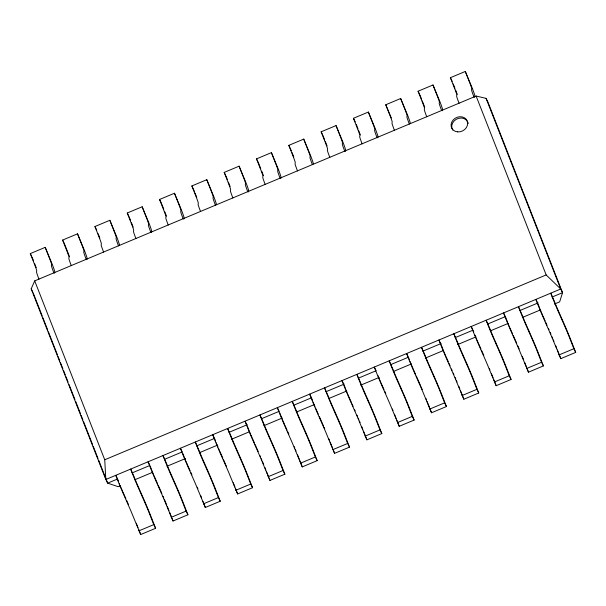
<?xml version="1.0" encoding="UTF-8"?>
<svg xmlns="http://www.w3.org/2000/svg" width="606" height="606" viewBox="0 0 606 606"><rect width="100%" height="100%" fill="white"/><g stroke="black" fill="none" stroke-linecap="round" stroke-linejoin="round"><path stroke-width="0.91" d="M54.578 273.086L54.798 272.086A23.384 0.932 67.3 0 0 52.139 264.027L45.215 247.354L30.3 253.603L35.284 266.352A15.286 0.606 67.3 0 1 36.746 270.784L36.519 272.033A18.165 0.727 67.3 0 0 38.981 279.184M151.515 232.492L151.742 231.492A23.384 0.932 67.3 0 0 149.084 223.432L142.16 206.767L127.245 213.009L132.229 225.758A15.286 0.606 67.3 0 1 133.691 230.189L133.464 231.447A18.165 0.727 67.3 0 0 135.926 238.59M248.46 191.897L248.68 190.898A23.384 0.932 67.3 0 0 246.028 182.838L239.105 166.173L224.19 172.415L229.174 185.163A15.286 0.606 67.3 0 1 230.628 189.595L230.409 190.852A18.165 0.727 67.3 0 0 232.871 197.995M345.405 151.303L345.625 150.311A23.384 0.932 67.3 0 0 342.973 142.243L336.05 125.578L321.135 131.82L326.119 144.569A15.286 0.606 67.3 0 1 327.573 149L327.354 150.258A18.165 0.727 67.3 0 0 329.815 157.401M442.35 110.709L442.569 109.716A23.384 0.932 67.3 0 0 439.918 101.649L432.987 84.984L418.079 91.226L423.064 103.974A15.286 0.606 67.3 0 1 424.518 108.406L424.298 109.663A18.165 0.727 67.3 0 0 426.76 116.814M119.973 485.967L118.223 486.701L107.663 483.149L105.823 479.475L31.186 288.85L34.701 280.881L476.127 96.043L486.08 98.377L487.921 102.043L562.55 292.668L559.649 301.864L554.414 304.053M71.296 265.655A18.165 0.727 67.3 0 1 68.834 258.504L69.061 257.247A15.286 0.606 67.3 0 0 67.599 252.816L62.615 240.074L77.53 233.825L84.454 250.498A23.384 0.932 67.3 0 1 87.112 258.557L86.885 259.557A10.067 0.401 67.3 0 0 86.893 259.641M103.611 252.119A18.165 0.727 67.3 0 1 101.149 244.975L101.376 243.718A15.286 0.606 67.3 0 0 99.914 239.287L94.93 226.538L109.845 220.296L116.769 236.961A23.384 0.932 67.3 0 1 119.427 245.029M168.241 225.061A18.165 0.727 67.3 0 1 165.779 217.91L166.006 216.653A15.286 0.606 67.3 0 0 164.544 212.229L159.56 199.48L174.475 193.231L181.399 209.903A23.384 0.932 67.3 0 1 184.057 217.963L183.83 218.963A10.067 0.401 67.3 0 0 183.83 219.046M200.556 211.532A18.165 0.727 67.3 0 1 198.094 204.381L198.321 203.124A15.286 0.606 67.3 0 0 196.859 198.692L191.875 185.944L206.79 179.702L213.713 196.374A23.384 0.932 67.3 0 1 216.372 204.434M265.186 184.466A18.165 0.727 67.3 0 1 262.724 177.316L262.943 176.066A15.286 0.606 67.3 0 0 261.489 171.634L256.505 158.886L271.42 152.636L278.343 169.309A23.384 0.932 67.3 0 1 280.995 177.369L280.775 178.369A10.067 0.401 67.3 0 0 280.775 178.452M297.501 170.937A18.165 0.727 67.3 0 1 295.039 163.787L295.258 162.529A15.286 0.606 67.3 0 0 293.804 158.098L288.82 145.357L303.735 139.107L310.658 155.78A23.384 0.932 67.3 0 1 313.31 163.84M362.13 143.872A18.165 0.727 67.3 0 1 359.669 136.729L359.888 135.471A15.286 0.606 67.3 0 0 358.434 131.04L353.45 118.291L368.365 112.049L375.288 128.714A23.384 0.932 67.3 0 1 377.939 136.774L377.72 137.774A10.067 0.401 67.3 0 0 377.72 137.857M394.445 130.343A18.165 0.727 67.3 0 1 391.984 123.192L392.203 121.935A15.286 0.606 67.3 0 0 390.749 117.511L385.764 104.762L400.672 98.513L407.603 115.185A23.384 0.932 67.3 0 1 410.254 123.245M459.075 103.278A18.165 0.727 67.3 0 1 456.613 96.134L456.833 94.877A15.286 0.606 67.3 0 0 455.379 90.445L450.387 77.697L465.302 71.455L472.233 88.12A23.384 0.932 67.3 0 1 474.884 96.18L474.665 97.18A10.067 0.401 67.3 0 0 474.665 97.271M486.08 98.377L560.717 289.001L105.823 479.475L104.74 459.772L546.165 274.935L560.717 289.001L562.55 292.668L552.074 297.061M117.269 479.126L107.663 483.149L98.702 460.272M132.108 472.907L149.568 465.597M164.415 459.386L181.876 452.068M196.715 445.857L214.183 438.547M229.023 432.328L247.362 424.654M261.33 418.799L278.79 411.489M293.637 405.278L311.098 397.96M325.937 391.749L344.276 384.068M358.244 378.22L375.705 370.91M390.552 364.691L408.012 357.381M422.852 351.169L441.191 343.488M455.159 337.64L472.619 330.331M487.466 324.112L504.927 316.802M519.766 310.583L538.105 302.909M134.805 479.763L152.25 472.453M167.082 466.241L185.398 458.575M199.359 452.727L217.675 445.054M231.636 439.214L249.081 431.904M263.913 425.692L282.237 418.026M297.061 411.815L314.514 404.505M328.467 398.665L346.791 390.991M360.744 385.151L379.068 377.477M393.9 371.266L411.345 363.964M425.306 358.116L443.622 350.442M457.583 344.602L475.899 336.928M490.731 330.717L508.176 323.415M523.008 317.203L540.461 309.901M138.857 530.879L153.772 524.629L155.613 528.303L140.698 534.545L133.82 518.032A15.286 0.606 67.3 0 0 129.835 508.548L123.51 494.216A18.165 0.727 67.3 0 1 117.943 480.861L115.769 475.316L117.238 478.248M171.172 517.342L186.087 511.1L187.921 514.774L173.013 521.016L166.135 504.503A15.286 0.606 67.3 0 0 162.15 495.019L155.825 480.687A18.165 0.727 67.3 0 1 150.258 467.332L148.084 461.78L149.917 465.453M203.487 503.813L218.402 497.571L220.236 501.238L205.328 507.487L198.45 490.974A15.286 0.606 67.3 0 0 194.465 481.49L188.14 467.15A18.165 0.727 67.3 0 1 182.573 453.803L180.391 448.251L182.232 451.924M235.802 490.284L250.717 484.035L252.55 487.709L237.635 493.951L230.765 477.437A15.286 0.606 67.3 0 0 226.78 467.953L220.455 453.621A18.165 0.727 67.3 0 1 214.888 440.274L212.706 434.722L214.183 437.653M268.117 476.748L283.032 470.506L284.865 474.18L269.95 480.422L263.08 463.908A15.286 0.606 67.3 0 0 259.095 454.424L252.77 440.092A18.165 0.727 67.3 0 1 247.203 426.738L245.021 421.185L246.498 424.124M300.432 463.219L315.347 456.977L317.18 460.643L302.265 466.893L295.395 450.379A15.286 0.606 67.3 0 0 291.41 440.895L285.078 426.563A18.165 0.727 67.3 0 1 279.517 413.209L277.336 407.656L279.177 411.33M332.747 449.69L347.662 443.44L349.495 447.114L334.58 453.364L327.71 436.85A15.286 0.606 67.3 0 0 323.725 427.366L317.392 413.027A18.165 0.727 67.3 0 1 311.832 399.68L309.651 394.127L311.128 397.066M365.062 436.161L379.97 429.912L381.81 433.585L366.895 439.827L360.025 423.314A15.286 0.606 67.3 0 0 356.04 413.83L349.707 399.498A18.165 0.727 67.3 0 1 344.147 386.143L341.966 380.591L343.435 383.53M397.377 422.624L412.285 416.383L414.125 420.056L399.21 426.298L392.34 409.785A15.286 0.606 67.3 0 0 388.355 400.301L382.022 385.969A18.165 0.727 67.3 0 1 376.462 372.614L374.281 367.062L376.121 370.736M429.692 409.095L444.599 402.854L446.44 406.52L431.525 412.769L424.654 396.256A15.286 0.606 67.3 0 0 420.662 386.772L414.337 372.432A18.165 0.727 67.3 0 1 408.77 359.085L406.596 353.533L408.065 356.472M461.999 395.567L476.914 389.317L478.755 392.991L463.84 399.233L456.969 382.719A15.286 0.606 67.3 0 0 452.977 373.235L446.652 358.904A18.165 0.727 67.3 0 1 441.085 345.549L438.911 340.004L440.38 342.935M494.314 382.03L509.229 375.788L511.07 379.462L496.155 385.704L489.284 369.19A15.286 0.606 67.3 0 0 485.292 359.706L478.967 345.375A18.165 0.727 67.3 0 1 473.4 332.02L471.226 326.467L473.74 331.876M526.629 368.501L541.544 362.259L543.385 365.926L528.47 372.175L521.599 355.661A15.286 0.606 67.3 0 0 517.607 346.177L511.282 331.838A18.165 0.727 67.3 0 1 505.715 318.491L503.541 312.938L505.01 315.877M558.944 354.972L573.859 348.723L575.7 352.397L560.785 358.646L553.914 342.125A15.286 0.606 67.3 0 0 549.922 332.649L543.597 318.309A18.165 0.727 67.3 0 1 538.03 304.962L535.855 299.409L537.696 303.076M450.387 77.697L452.227 81.371M418.079 91.226L419.549 94.165M385.764 104.762L391.332 117.965M353.45 118.291L355.283 121.965M321.135 131.82L322.604 134.759M288.82 145.357L291.334 150.758M256.505 158.886L258.338 162.559M224.19 172.415L225.659 175.354M191.875 185.944L194.39 191.352M159.56 199.48L161.401 203.146M127.245 213.009L128.714 215.948M94.93 226.538L96.771 230.212M62.615 240.074L64.456 243.741M30.3 253.603L31.77 256.543M31.186 288.85L33.027 292.524M543.044 316.18L545.203 321.066M545.923 322.695L546.998 325.134M510.729 329.717L512.532 333.785M513.252 335.413L516.123 341.92A23.384 0.932 67.3 0 1 516.713 343.261M478.778 344.056L480.937 348.942M481.656 350.571L483.808 355.449M446.107 356.775L448.258 361.661M448.978 363.289L450.053 365.729M413.792 370.304L415.587 374.379M416.307 376L419.178 382.515A23.384 0.932 67.3 0 1 420.375 385.242M381.833 384.651L383.992 389.537M384.712 391.165L385.787 393.605M349.162 397.369L351.313 402.255M352.033 403.876L353.116 406.323M316.847 410.898L318.279 414.156M319.362 416.595L322.233 423.109A23.384 0.932 67.3 0 1 323.43 425.836M284.888 425.245L287.047 430.131M287.767 431.752L288.842 434.199M252.217 437.964L254.368 442.842M255.088 444.471L257.247 449.357M219.902 451.493L222.773 458.007M223.493 459.636L225.296 463.704M187.943 465.84L190.102 470.718M190.822 472.347L191.897 474.793M155.628 479.369L157.431 483.437M158.143 485.065L160.302 489.951M122.957 492.087L125.836 498.602M126.548 500.223L128.351 504.298M476.127 96.043L546.165 274.935M575.7 352.397L570.61 339.398A23.384 0.932 67.3 0 0 563.353 322.142L557.959 309.939A10.067 0.401 67.3 0 1 554.308 301.167L550.771 293.16L552.945 298.713A18.165 0.727 67.3 0 0 558.512 312.067L564.837 326.399A15.286 0.606 67.3 0 1 568.829 335.883L573.859 348.723M465.302 71.455L470.294 84.196A15.286 0.606 67.3 0 1 471.748 88.627L471.529 89.885A18.165 0.727 67.3 0 0 473.983 97.036M453.25 83.969L454.939 88.302M455.621 90.036L457.318 94.369M555.694 345.647L556.717 348.245M557.391 349.98L560.785 358.646M538.037 303.947L539.393 307.409A10.067 0.401 67.3 0 0 539.658 308.09M543.385 365.926L538.295 352.934A23.384 0.932 67.3 0 0 531.038 335.679L525.644 323.468A10.067 0.401 67.3 0 1 521.993 314.696L518.456 306.697L520.63 312.241A18.165 0.727 67.3 0 0 526.197 325.596L532.522 339.928A15.286 0.606 67.3 0 1 536.515 349.412L541.544 362.259M432.987 84.984L437.979 97.733A15.286 0.606 67.3 0 1 439.433 102.164L439.214 103.414A18.165 0.727 67.3 0 0 441.668 110.565M419.913 94.9L421.609 99.232M422.291 100.967L424.662 107.035M524.743 362.646L526.432 366.971M527.114 368.706L528.47 372.175M505.381 316.612L507.078 320.945A10.067 0.401 67.3 0 0 507.623 322.324M511.07 379.462L505.98 366.463A23.384 0.932 67.3 0 0 498.723 349.207L493.329 336.997A10.067 0.401 67.3 0 1 489.678 328.225L486.141 320.226L488.315 325.778A18.165 0.727 67.3 0 0 493.882 339.125L500.208 353.465A15.286 0.606 67.3 0 1 504.2 362.949L509.229 375.788M400.672 98.513L405.664 111.262A15.286 0.606 67.3 0 1 407.118 115.693L406.899 116.95A18.165 0.727 67.3 0 0 409.361 124.094M491.405 373.576L493.102 377.909M493.784 379.636L496.155 385.704M478.755 392.991L473.665 379.992A23.384 0.932 67.3 0 0 466.408 362.736L461.014 350.533A10.067 0.401 67.3 0 1 457.363 341.761L453.826 333.755L456 339.307A18.165 0.727 67.3 0 0 461.567 352.662L467.893 366.994A15.286 0.606 67.3 0 1 471.885 376.477L476.914 389.317M368.365 112.049L373.349 124.791A15.286 0.606 67.3 0 1 374.803 129.222L374.584 130.479A18.165 0.727 67.3 0 0 377.046 137.63M356.305 124.563L358.002 128.896M358.676 130.631L360.373 134.964M458.75 386.242L459.772 388.84M460.446 390.575L463.84 399.233M441.092 344.541L442.448 348.003A10.067 0.401 67.3 0 0 442.713 348.685M446.44 406.52L441.35 393.521A23.384 0.932 67.3 0 0 434.093 376.265L428.7 364.062A10.067 0.401 67.3 0 1 425.048 355.29L421.511 347.283L423.685 352.836A18.165 0.727 67.3 0 0 429.253 366.191L435.578 380.523A15.286 0.606 67.3 0 1 439.57 390.006L444.599 402.854M336.05 125.578L341.034 138.327A15.286 0.606 67.3 0 1 342.488 142.751L342.269 144.008A18.165 0.727 67.3 0 0 344.731 151.159M322.968 135.494L324.664 139.827M325.346 141.562L327.043 145.894M427.116 401.505L429.495 407.565M430.169 409.3L431.525 412.769M408.436 357.207L409.451 359.805M414.125 420.056L409.035 407.058A23.384 0.932 67.3 0 0 401.778 389.802L396.392 377.591A10.067 0.401 67.3 0 1 392.733 368.819L389.196 360.82L391.37 366.372A18.165 0.727 67.3 0 0 396.938 379.72L403.263 394.059A15.286 0.606 67.3 0 1 407.255 403.535L412.285 416.383M303.735 139.107L308.719 151.856A15.286 0.606 67.3 0 1 310.174 156.287L309.954 157.545A18.165 0.727 67.3 0 0 312.416 164.688M292.016 152.492L293.705 156.825M394.461 414.171L396.157 418.504M396.839 420.231L399.21 426.298M381.81 433.585L376.72 420.587A23.384 0.932 67.3 0 0 369.463 403.331L364.077 391.128A10.067 0.401 67.3 0 1 360.418 382.356L356.881 374.349L359.055 379.901A18.165 0.727 67.3 0 0 364.623 393.256L370.948 407.588A15.286 0.606 67.3 0 1 374.94 417.072L379.97 429.912M271.42 152.636L276.404 165.385A15.286 0.606 67.3 0 1 277.859 169.816L277.639 171.074A18.165 0.727 67.3 0 0 280.101 178.225M258.679 163.423L260.716 168.619M261.731 171.218L263.428 175.551M361.812 426.829L362.827 429.434M363.502 431.161L366.895 439.827M344.147 385.136L345.503 388.597A10.067 0.401 67.3 0 0 345.768 389.279M349.495 447.114L344.413 434.116A23.384 0.932 67.3 0 0 337.148 416.86L331.762 404.656A10.067 0.401 67.3 0 1 328.104 395.885L324.566 387.878L326.748 393.43A18.165 0.727 67.3 0 0 332.308 406.785L338.64 421.117A15.286 0.606 67.3 0 1 342.625 430.601L347.662 443.44M239.105 166.173L244.089 178.921A15.286 0.606 67.3 0 1 245.544 183.345L245.324 184.603A18.165 0.727 67.3 0 0 247.786 191.754M226.03 176.088L227.386 179.55M228.401 182.156L230.098 186.489M330.172 442.1L332.55 448.16M333.224 449.894L334.58 453.364M311.492 397.794L312.507 400.399M317.18 460.643L312.098 447.652A23.384 0.932 67.3 0 0 304.833 430.396L299.447 418.185A10.067 0.401 67.3 0 1 295.789 409.414L292.251 401.414L294.433 406.959A18.165 0.727 67.3 0 0 299.993 420.314L306.325 434.646A15.286 0.606 67.3 0 1 310.31 444.13L315.347 456.977M206.79 179.702L211.774 192.45A15.286 0.606 67.3 0 1 213.229 196.882L213.009 198.139A18.165 0.727 67.3 0 0 215.471 205.282M195.071 193.087L196.768 197.42M297.516 454.758L299.212 459.09M299.894 460.825L302.265 466.893M279.858 413.065L280.873 415.663M284.865 474.18L279.783 461.181A23.384 0.932 67.3 0 0 272.518 443.925L267.132 431.714A10.067 0.401 67.3 0 1 263.474 422.95L259.936 414.943L262.118 420.496A18.165 0.727 67.3 0 0 267.678 433.843L274.01 448.182A15.286 0.606 67.3 0 1 277.995 457.666L283.032 470.506M174.475 193.231L179.459 205.979A15.286 0.606 67.3 0 1 180.914 210.411L180.694 211.668A18.165 0.727 67.3 0 0 183.156 218.811M161.734 204.017L163.771 209.214M164.787 211.812L166.483 216.145M264.867 467.423L265.882 470.029M266.564 471.756L268.261 476.089M268.935 477.823L269.95 480.422M247.203 425.723L248.558 429.192A10.067 0.401 67.3 0 0 248.824 429.866M252.55 487.709L247.468 474.71A23.384 0.932 67.3 0 0 240.203 457.454L234.817 445.251A10.067 0.401 67.3 0 1 231.159 436.479L227.621 428.472L229.803 434.025A18.165 0.727 67.3 0 0 235.363 447.38L241.696 461.711A15.286 0.606 67.3 0 1 245.68 471.195L250.717 484.035M142.16 206.767L147.144 219.508A15.286 0.606 67.3 0 1 148.599 223.94L148.379 225.197A18.165 0.727 67.3 0 0 150.841 232.348M129.086 216.683L130.441 220.145M131.457 222.743L133.153 227.076M233.227 482.687L234.923 487.019M235.605 488.754L237.635 493.951M214.547 438.388L215.569 440.994M220.236 501.238L215.153 488.247A23.384 0.932 67.3 0 0 207.896 470.991L202.502 458.78A10.067 0.401 67.3 0 1 198.844 450.008L195.306 442.001L197.488 447.554A18.165 0.727 67.3 0 0 203.048 460.908L209.381 475.24A15.286 0.606 67.3 0 1 213.365 484.724L218.402 497.571M109.845 220.296L114.829 233.045A15.286 0.606 67.3 0 1 116.291 237.476L116.064 238.726A18.165 0.727 67.3 0 0 118.526 245.877M98.127 233.681L99.823 238.014M200.578 495.352L201.593 497.958M202.949 501.42L205.328 507.487M182.914 453.652L183.929 456.257M187.921 514.774L182.838 501.776A23.384 0.932 67.3 0 0 175.581 484.52L170.188 472.309A10.067 0.401 67.3 0 1 166.529 463.537L162.991 455.538L165.173 461.09A18.165 0.727 67.3 0 0 170.74 474.437L177.066 488.777A15.286 0.606 67.3 0 1 181.05 498.261L186.087 511.1M77.53 233.825L82.514 246.574A15.286 0.606 67.3 0 1 83.976 251.005L83.749 252.263A18.165 0.727 67.3 0 0 86.211 259.406M64.789 244.612L69.538 256.739M168.938 510.616L167.923 508.017A23.384 0.932 67.3 0 0 167.354 506.616M169.619 512.35L171.316 516.683M171.99 518.418L173.013 521.016M150.258 466.317L151.614 469.786A10.067 0.401 67.3 0 0 151.879 470.461M155.613 528.303L150.523 515.305A23.384 0.932 67.3 0 0 143.266 498.049L137.873 485.845A10.067 0.401 67.3 0 1 134.214 477.073L130.676 469.067L132.858 474.619A18.165 0.727 67.3 0 0 138.426 487.974L144.751 502.306A15.286 0.606 67.3 0 1 148.735 511.79L153.772 524.629M45.215 247.354L50.2 260.103A15.286 0.606 67.3 0 1 51.661 264.534L51.434 265.792A18.165 0.727 67.3 0 0 53.896 272.942M32.141 257.277L33.497 260.739M34.512 263.337L36.208 267.67M136.282 523.281L137.979 527.614M138.66 529.349L140.698 534.545M117.602 478.982L118.624 481.581M34.701 280.881L104.74 459.772M33.36 293.365L35.33 298.387M35.671 299.273L42.215 315.984M42.905 317.749L47.73 330.065M48.412 331.823L57.373 354.699M58.062 356.457L59.782 360.858M60.471 362.615L62.88 368.774M63.569 370.531L65.296 374.932M65.986 376.69L68.046 381.969M69.084 384.613L74.939 399.566M75.629 401.323L80.447 413.64M81.136 415.405L82.863 419.799M83.552 421.564L92.506 444.44M93.195 446.198L98.013 458.515M467.862 122.321A8.522 7.34 -26.6 0 1 468.211 123.563M452.743 130.04A8.522 7.34 -26.6 0 1 456.326 119.253A8.522 7.34 -26.6 0 1 467.605 121.738M324.043 427.253A23.384 0.932 67.3 0 1 324.664 428.692M328.929 438.956A23.384 0.932 67.3 0 1 329.497 440.365M316.544 410.209A10.067 0.401 67.3 0 1 316.226 409.489M315.915 408.755A10.067 0.401 67.3 0 1 315.59 408.012M314.953 406.49A10.067 0.401 67.3 0 1 314.029 404.232M313.734 403.513A10.067 0.401 67.3 0 1 313.188 402.126M284.532 424.435A10.067 0.401 67.3 0 1 283.6 422.291M283.282 421.541A10.067 0.401 67.3 0 1 282.957 420.784M282.638 420.019A10.067 0.401 67.3 0 1 282.328 419.261M282.017 418.511A10.067 0.401 67.3 0 1 281.714 417.769M281.419 417.042A10.067 0.401 67.3 0 1 281.139 416.337M294.213 446.645A23.384 0.932 67.3 0 1 294.827 448.122M295.433 449.599A23.384 0.932 67.3 0 1 296.031 451.053M354.548 409.58A23.384 0.932 67.3 0 1 355.139 410.921M356.979 415.163A23.384 0.932 67.3 0 1 357.601 416.625M358.222 418.102A23.384 0.932 67.3 0 1 358.843 419.579M359.456 421.064A23.384 0.932 67.3 0 1 360.062 422.533M348.851 396.68A10.067 0.401 67.3 0 1 347.905 394.476M347.586 393.718A10.067 0.401 67.3 0 1 347.268 392.961M346.958 392.196A10.067 0.401 67.3 0 1 346.647 391.446M346.344 390.703A10.067 0.401 67.3 0 1 346.049 389.976M257.611 450.167A23.384 0.932 67.3 0 1 258.201 451.515M260.035 455.757A23.384 0.932 67.3 0 1 260.656 457.219M261.277 458.697A23.384 0.932 67.3 0 1 261.898 460.174M262.512 461.658A23.384 0.932 67.3 0 1 263.716 464.582M251.914 437.267A10.067 0.401 67.3 0 1 250.967 435.07M250.642 434.313A10.067 0.401 67.3 0 1 249.702 432.04M249.399 431.298A10.067 0.401 67.3 0 1 249.104 430.571M381.477 383.84A10.067 0.401 67.3 0 1 381.166 383.143M380.856 382.431A10.067 0.401 67.3 0 1 380.545 381.697M380.22 380.947A10.067 0.401 67.3 0 1 379.901 380.189M379.583 379.424A10.067 0.401 67.3 0 1 379.265 378.667M378.962 377.917A10.067 0.401 67.3 0 1 378.659 377.174M378.364 376.447A10.067 0.401 67.3 0 1 378.083 375.743M392.377 409.005A23.384 0.932 67.3 0 1 392.976 410.459M219.599 450.803A10.067 0.401 67.3 0 1 219.289 450.084M218.971 449.349A10.067 0.401 67.3 0 1 218.652 448.599M218.008 447.084A10.067 0.401 67.3 0 1 217.084 444.827M216.509 443.403A10.067 0.401 67.3 0 1 216.244 442.721M225.886 465.044A23.384 0.932 67.3 0 1 226.485 466.431M420.988 386.658A23.384 0.932 67.3 0 1 422.23 389.567M425.874 398.362A23.384 0.932 67.3 0 1 426.435 399.771M413.481 369.615A10.067 0.401 67.3 0 1 413.171 368.895M412.86 368.16A10.067 0.401 67.3 0 1 412.216 366.66M411.898 365.895A10.067 0.401 67.3 0 1 410.974 363.645M410.679 362.918A10.067 0.401 67.3 0 1 410.133 361.54M187.587 465.022A10.067 0.401 67.3 0 1 186.656 462.886M186.337 462.136A10.067 0.401 67.3 0 1 186.012 461.378M185.694 460.613A10.067 0.401 67.3 0 1 185.383 459.856M185.072 459.106A10.067 0.401 67.3 0 1 184.769 458.363M184.474 457.636A10.067 0.401 67.3 0 1 184.194 456.932M197.268 487.239A23.384 0.932 67.3 0 1 197.882 488.716M451.493 368.986A23.384 0.932 67.3 0 1 452.084 370.327M453.303 373.129A23.384 0.932 67.3 0 1 453.917 374.569M455.167 377.508A23.384 0.932 67.3 0 1 455.788 378.992M456.401 380.47A23.384 0.932 67.3 0 1 457.007 381.939M445.796 356.086A10.067 0.401 67.3 0 1 444.849 353.881M444.531 353.124A10.067 0.401 67.3 0 1 444.213 352.366M443.895 351.609A10.067 0.401 67.3 0 1 443.592 350.851M443.289 350.109A10.067 0.401 67.3 0 1 442.994 349.389M478.414 343.246A10.067 0.401 67.3 0 1 478.111 342.549M477.801 341.837A10.067 0.401 67.3 0 1 477.483 341.102M477.164 340.352A10.067 0.401 67.3 0 1 476.846 339.595M476.528 338.837A10.067 0.401 67.3 0 1 476.21 338.072M475.899 337.322A10.067 0.401 67.3 0 1 475.604 336.58M475.309 335.853A10.067 0.401 67.3 0 1 475.028 335.148M489.322 368.41A23.384 0.932 67.3 0 1 489.921 369.865M548.438 328.391A23.384 0.932 67.3 0 1 549.028 329.732M550.248 332.535A23.384 0.932 67.3 0 1 550.862 333.974M552.111 336.913A23.384 0.932 67.3 0 1 552.733 338.398M553.346 339.875A23.384 0.932 67.3 0 1 553.952 341.345M542.741 315.491A10.067 0.401 67.3 0 1 541.794 313.287M541.476 312.529A10.067 0.401 67.3 0 1 541.158 311.772M540.84 311.014A10.067 0.401 67.3 0 1 540.529 310.257M540.234 309.514A10.067 0.401 67.3 0 1 539.938 308.795M517.933 346.064A23.384 0.932 67.3 0 1 519.175 348.973M522.236 356.336A23.384 0.932 67.3 0 1 523.379 359.176M510.426 329.02A10.067 0.401 67.3 0 1 510.116 328.308M509.797 327.573A10.067 0.401 67.3 0 1 509.161 326.066M508.843 325.301A10.067 0.401 67.3 0 1 507.919 323.051M160.666 490.762A23.384 0.932 67.3 0 1 161.855 493.489M163.09 496.352A23.384 0.932 67.3 0 1 163.711 497.814M164.332 499.291A23.384 0.932 67.3 0 1 166.771 505.177M155.272 478.558A10.067 0.401 67.3 0 1 154.022 475.665M153.697 474.907A10.067 0.401 67.3 0 1 152.757 472.635M152.454 471.892A10.067 0.401 67.3 0 1 152.159 471.165M122.654 491.398A10.067 0.401 67.3 0 1 122.344 490.678M122.026 489.943A10.067 0.401 67.3 0 1 121.708 489.193M121.382 488.436A10.067 0.401 67.3 0 1 121.064 487.678M120.753 486.921A10.067 0.401 67.3 0 1 120.139 485.421M119.564 483.997A10.067 0.401 67.3 0 1 119.299 483.315M457.757 131.888A8.522 7.34 -26.6 0 0 467.218 121.026A8.522 7.34 -26.6 0 0 453.114 120.026A8.522 7.34 -26.6 0 0 457.757 131.888"/></g></svg>
